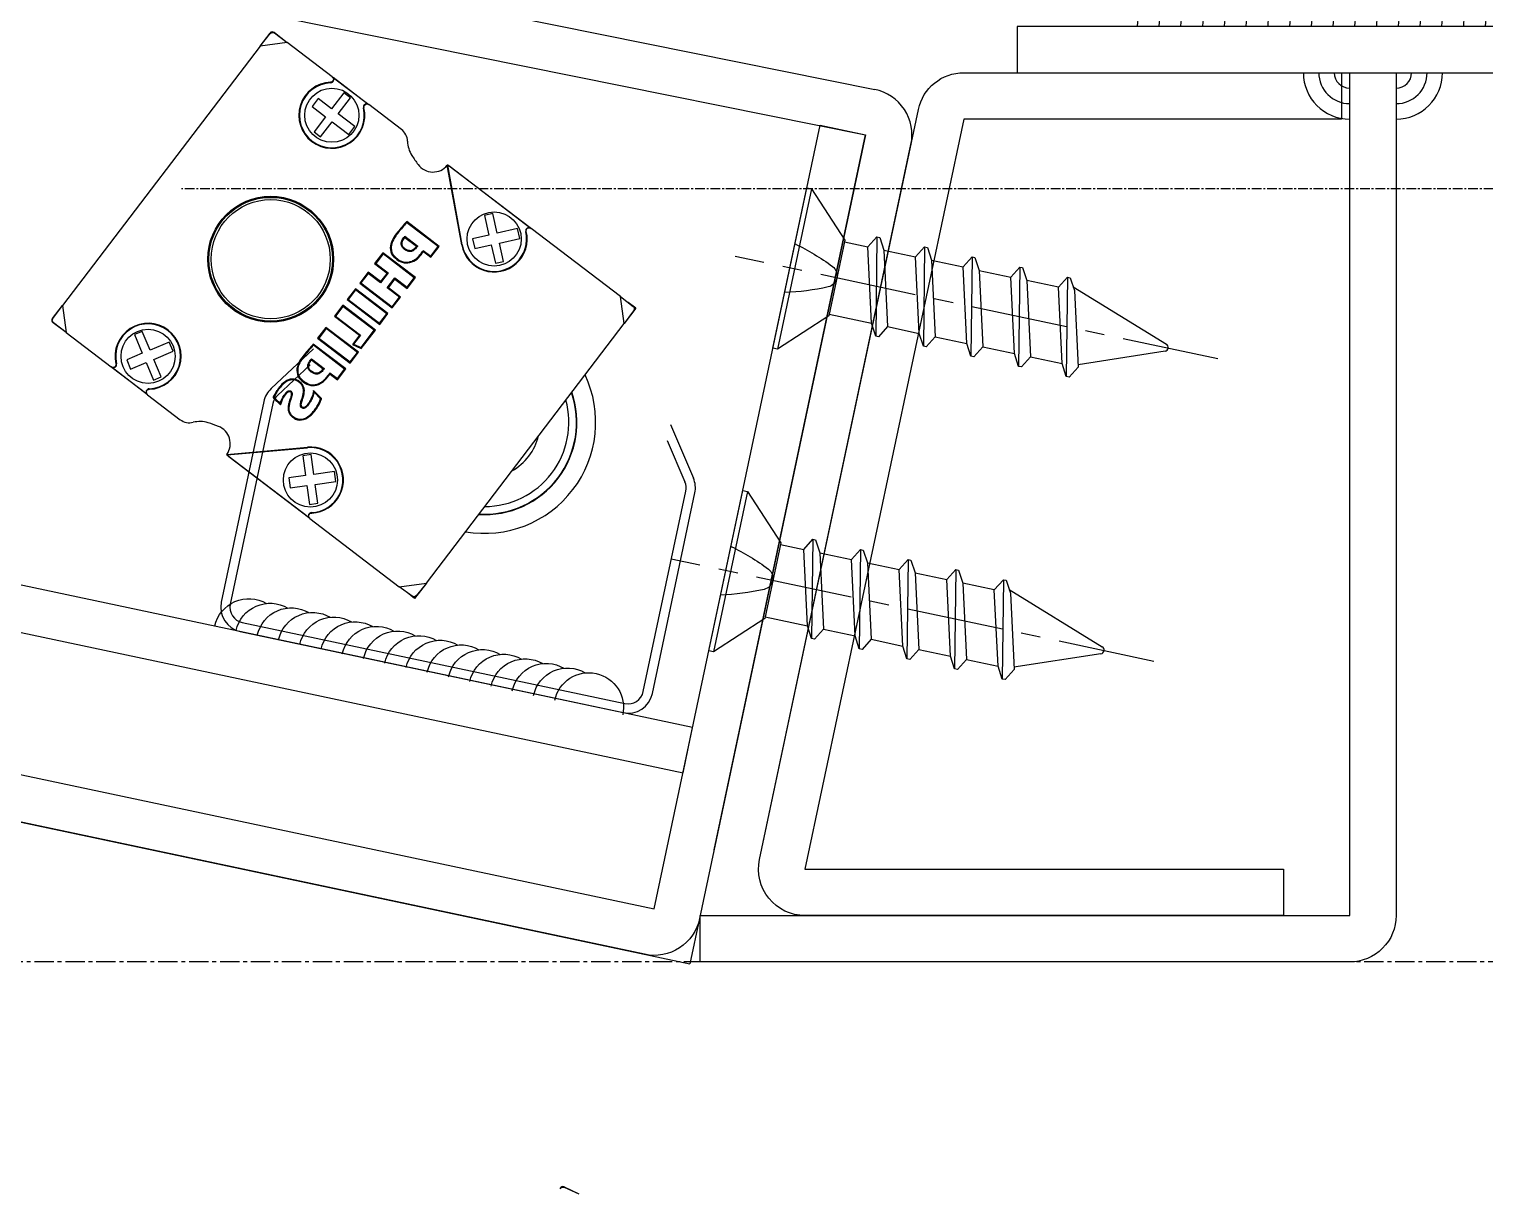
# Model space of a CAD drawing. Extents: x -3378 to 102197, y -3799 to 48702.
# Drawn here: x 85683.3 to 85777.4, y 32083.1 to 32158.4 of the extents above; entities that cross this region are included whole.
import ezdxf

# ---------------------------------------------------------------- set-up
doc = ezdxf.new("R2010")
doc.units = 0
doc.linetypes.add('CENTER', pattern=[2, 1.25, -0.25, 0.25, -0.25])
for name, color, linetype in [('24WELD', 55, 'Continuous'), ('BCM CL', 14, 'CENTER'), ('CENTER', 4, 'CENTER'), ('outline', 255, 'Continuous'), ('螺絲 固定五金 FASTENERS', 124, 'Continuous'), ('螺絲、螺栓', 4, 'Continuous'), ('視覺模型鋁擠型暫替', 4, 'Continuous'), ('金屬面材 METAL PANEL', 2, 'Continuous')]:
    doc.layers.add(name, color=color, linetype=linetype)

# ---------------------------------------------------------------- blocks, each defined once
blk = doc.blocks.new('*u927')
at = {"layer": 'CENTER', "color": 0, "ltscale": 5}
blk.add_line((28.282, 0), (-3.62, 0), dxfattribs=at)
at = {"layer": '螺絲、螺栓', "color": 0, "linetype": 'ByBlock', "ltscale": 0.2}
for p, q in [((0.3, 5.3), (0.3, -5.3)), ((5.076, 3.15), (6.336, -3.15)), ((8.226, 3.15), (9.486, -3.15)), ((11.376, 3.15), (12.636, -3.15)), ((14.526, 3.15), (15.786, -3.15)), ((17.676, 3.15), (18.936, -3.15)), ((3.1, 2.5), (3.1, -2.5)), ((3.1, 2.394), (4.64, 2.394)), ((5.702, 2.394), (7.79, 2.394)), ((8.852, 2.394), (10.94, 2.394)), ((12.002, 2.394), (14.09, 2.394)), ((17.24, 2.394), (15.152, 2.394)), ((18.174, 2.615), (24.836, 0.236)), ((24.843, -0.233), (19.524, -2.252)), ((3.1, -2.394), (5.9, -2.394)), ((6.962, -2.394), (9.05, -2.394)), ((10.112, -2.394), (12.2, -2.394)), ((13.262, -2.394), (15.35, -2.394)), ((16.412, -2.394), (18.5, -2.394))]:
    blk.add_line(p, q, dxfattribs=at)
blk.add_lwpolyline([(3.1, -2.5), (0.3, -5.3), (0, -5.3), (0, 5.3), (0.3, 5.3), (3.1, 2.5)], dxfattribs=at)
for points in [[(6.336, -3.15), (5.9, -2.394), (4.64, 2.394), (5.076, 3.15), (5.265, 3.15), (5.702, 2.394), (6.962, -2.394), (6.525, -3.15)], [(9.486, -3.15), (9.05, -2.394), (7.79, 2.394), (8.226, 3.15), (8.415, 3.15), (8.852, 2.394), (10.112, -2.394), (9.675, -3.15)], [(12.636, -3.15), (12.2, -2.394), (10.94, 2.394), (11.376, 3.15), (11.565, 3.15), (12.002, 2.394), (13.262, -2.394), (12.825, -3.15)], [(15.786, -3.15), (15.35, -2.394), (14.09, 2.394), (14.526, 3.15), (14.715, 3.15), (15.152, 2.394), (16.412, -2.394), (15.975, -3.15)], [(18.936, -3.15), (18.5, -2.394), (17.24, 2.394), (17.676, 3.15), (17.865, 3.15), (18.302, 2.394), (19.562, -2.394), (19.125, -3.15)]]:
    blk.add_lwpolyline(points, close=True, dxfattribs=at)
blk.add_lwpolyline([(0, 1.607, -0.048054), (2.667, 0.676, -0.292428), (3.1, 0, -0.292428), (2.667, -0.676, -0.048054), (0, -1.607, -0.048054)], format="xyb", dxfattribs=at)
blk.add_arc((24.748, 0), 0.252, 292.16272, 69.4623, dxfattribs=at)
blk = doc.blocks.new('*U929')
blk.add_blockref('*u927', (0, 0))
blk = doc.blocks.new('*U654')
for centre, end in [((-143.92, 4.67), 286.3529), ((-141.43, 4.59), 286.3529), ((-138.93, 4.5), 286.3529), ((-136.43, 4.42), 286.3529), ((-133.93, 4.34), 286.3529), ((-131.43, 4.26), 286.3529), ((-128.93, 4.18), 286.3529), ((-126.43, 4.1), 286.3529), ((-123.93, 4.02), 286.3529), ((-121.44, 3.94), 286.3529), ((-118.94, 3.86), 286.3529), ((-116.44, 3.78), 286.3529), ((-113.94, 3.69), 286.3529), ((-111.44, 3.61), 286.3529), ((-108.94, 3.53), 286.3529), ((-106.44, 3.45), 286.3529), ((-103.95, 3.37), 286.3529), ((-101.45, 3.29), 286.3529), ((-98.95, 3.21), 286.3529), ((-96.45, 3.13), 286.3529), ((-93.95, 3.05), 286.3529), ((-91.45, 2.96), 286.3529), ((-88.95, 2.88), 286.3529), ((-86.45, 2.8), 286.3529), ((-83.96, 2.72), 286.3529), ((-81.46, 2.64), 286.3529), ((-78.96, 2.56), 286.3529), ((-76.46, 2.48), 286.3529), ((-73.96, 2.4), 286.3529), ((-71.46, 2.32), 286.3529), ((-68.96, 2.24), 286.3529), ((-66.47, 2.15), 286.3529), ((-63.97, 2.07), 286.3529), ((-61.47, 1.99), 286.3529), ((-58.97, 1.91), 286.3529), ((-56.47, 1.83), 286.3529), ((-53.97, 1.75), 286.3529), ((-51.47, 1.67), 286.3529), ((-48.97, 1.59), 286.3529), ((-46.48, 1.51), 286.3529), ((-43.98, 1.43), 286.3529), ((-41.48, 1.34), 286.3529), ((-38.98, 1.26), 286.3529), ((-36.48, 1.18), 286.3529), ((-33.98, 1.1), 286.3529), ((-31.48, 1.02), 286.3529), ((-28.98, 0.94), 286.3529), ((-26.49, 0.86), 286.3529), ((-23.99, 0.78), 286.3529), ((-21.49, 0.7), 286.3529), ((-18.99, 0.62), 286.3529), ((-16.49, 0.53), 286.3529), ((-13.99, 0.45), 286.3529), ((-11.49, 0.37), 286.3529), ((-9, 0.29), 286.3529), ((-6.5, 0.21), 286.3529), ((-4, 0.13), 358.1431)]:
    blk.add_arc(centre, 4, 178.1431, end)
blk = doc.blocks.new('組件01')
at = {"layer": '視覺模型鋁擠型暫替', "color": 7, "linetype": 'Continuous'}
for centre, radius, start, end in [((-88.5, 0), 3, 180, 270), ((-88.5, 0), 2, 180, 270), ((-88.5, 0), 1, 180, 270), ((-85.5, 0), 1, 270, 0), ((-85.5, 0), 2, 270, 0), ((-85.5, 0), 3, 270, 0)]:
    blk.add_arc(centre, radius, start, end, dxfattribs=at)
at = {"layer": '金屬面材 METAL PANEL', "linetype": 'Continuous'}
blk.add_lwpolyline([(-3, 62.5), (-3, 3), (-110, 3), (-110, 0), (-3, 0, 0.414214), (0, 3), (0, 62.5)], format="xyb", close=True, dxfattribs=at)
blk.add_lwpolyline([(-85.5, 0), (-85.5, -54.501, -0.414214), (-88.5, -57.501), (-130.5, -57.501), (-130.5, -54.501), (-88.5, -54.501), (-88.5, 0)], format="xyb", dxfattribs=at)
at = {"layer": '24WELD', "xscale": -0.5625000000000022, "yscale": 0.5625000000000022, "zscale": 0.5625, "rotation": 178.1430628016457}
blk.add_blockref('*U654', (-18.974, 3), dxfattribs=at)
blk = doc.blocks.new('L3燈具')
at = {"color": 133, "linetype": 'Continuous'}
for p, q in [((-14.267, 36.334), (-11.579, 35.059)), ((-14.193, 36.274), (-14.17, 36.244)), ((-11.71, 35.078), (-11.672, 35.079)), ((-5.774, 32.289), (-5.776, 32.291)), ((0.218, 29.424), (0.256, 29.425)), ((-21.687, 13.734), (-24.375, 15.008)), ((-24.244, 14.99), (-24.282, 14.989)), ((-21.761, 13.794), (-21.784, 13.824)), ((-15.868, 10.995), (-15.87, 10.995)), ((-9.759, 8.08), (-15.725, 10.908)), ((-9.833, 8.14), (-9.856, 8.17))]:
    blk.add_line(p, q, dxfattribs=at)
at = {"color": 165, "linetype": 'Continuous'}
for p, q in [((-13.327, 35.474), (-13.883, 34.299)), ((-13.396, 34.068), (-12.84, 35.243)), ((-12.84, 35.243), (-13.327, 35.474)), ((-14.869, 34.766), (-15.148, 34.177)), ((-15.148, 34.177), (-14.163, 33.71)), ((-13.883, 34.299), (-14.869, 34.766)), ((-12.177, 33.49), (-13.396, 34.068)), ((-14.163, 33.71), (-14.687, 32.603)), ((-14.2, 32.373), (-13.676, 33.479)), ((-13.676, 33.479), (-12.456, 32.901)), ((-12.456, 32.901), (-12.177, 33.49)), ((-14.687, 32.603), (-14.2, 32.373)), ((-3.828, 27.429), (-5.805, 32.271)), ((-3.796, 27.442), (-5.774, 32.289)), ((-2.286, 29.825), (-2.776, 29.6)), ((-2.776, 29.6), (-2.233, 28.419)), ((-1.743, 28.644), (-2.286, 29.825)), ((-0.517, 29.208), (-1.743, 28.644)), ((-0.245, 28.616), (-0.517, 29.208)), ((-2.233, 28.419), (-3.224, 27.963)), ((-1.471, 28.052), (-0.245, 28.616)), ((-8.006, 27.356), (-8.054, 27.38)), ((-5.23, 27.032), (-7.619, 28.165)), ((-7.599, 28.096), (-7.619, 28.165)), ((-5.301, 27.007), (-7.599, 28.096)), ((-3.224, 27.963), (-2.951, 27.371)), ((-2.951, 27.371), (-1.96, 27.827)), ((-1.96, 27.827), (-1.448, 26.714)), ((-0.959, 26.939), (-1.471, 28.052)), ((-7.54, 27.208), (-7.519, 27.139)), ((-7.54, 27.208), (-6.595, 26.76)), ((-7.519, 27.139), (-6.665, 26.735)), ((-6.595, 26.76), (-6.665, 26.735)), ((-6.181, 26.564), (-6.156, 26.493)), ((-6.181, 26.564), (-5.634, 26.304)), ((-6.156, 26.493), (-5.609, 26.234)), ((-5.634, 26.304), (-5.301, 27.007)), ((-5.609, 26.234), (-5.23, 27.032)), ((-5.301, 27.007), (-5.23, 27.032)), ((-1.448, 26.714), (-0.959, 26.939)), ((-8.71, 25.877), (-9.088, 25.079)), ((-8.684, 25.807), (-9.017, 25.104)), ((-6.316, 24.743), (-8.71, 25.877)), ((-8.684, 25.807), (-8.71, 25.877)), ((-6.386, 24.717), (-8.684, 25.807)), ((-5.634, 26.304), (-5.609, 26.234)), ((-9.017, 25.104), (-9.088, 25.079)), ((-9.088, 25.079), (-8.175, 24.646)), ((-9.017, 25.104), (-8.105, 24.672)), ((-8.175, 24.646), (-8.475, 24.013)), ((-8.105, 24.672), (-8.45, 23.943)), ((-8.105, 24.672), (-8.175, 24.646)), ((-6.719, 24.015), (-6.386, 24.717)), ((-6.694, 23.944), (-6.316, 24.743)), ((-6.386, 24.717), (-6.316, 24.743)), ((-9.388, 24.446), (-9.766, 23.648)), ((-9.696, 23.673), (-9.766, 23.648)), ((-9.766, 23.648), (-7.373, 22.513)), ((-9.363, 24.375), (-9.696, 23.673)), ((-9.696, 23.673), (-7.398, 22.583)), ((-8.475, 24.013), (-9.388, 24.446)), ((-9.363, 24.375), (-9.388, 24.446)), ((-8.45, 23.943), (-9.363, 24.375)), ((-8.45, 23.943), (-8.475, 24.013)), ((-7.964, 23.712), (-7.619, 24.441)), ((-7.964, 23.712), (-7.894, 23.738)), ((-7.065, 23.286), (-7.964, 23.712)), ((-7.894, 23.738), (-7.594, 24.371)), ((-6.994, 23.311), (-7.894, 23.738)), ((-7.619, 24.441), (-7.594, 24.371)), ((-7.619, 24.441), (-6.719, 24.015)), ((-7.594, 24.371), (-6.694, 23.944)), ((-6.719, 24.015), (-6.694, 23.944)), ((-9.964, 23.231), (-10.343, 22.431)), ((-9.939, 23.16), (-10.273, 22.456)), ((-7.57, 22.096), (-9.964, 23.231)), ((-9.939, 23.16), (-9.964, 23.231)), ((-7.64, 22.071), (-9.939, 23.16)), ((-7.398, 22.583), (-7.065, 23.286)), ((-7.373, 22.513), (-6.994, 23.311)), ((-7.065, 23.286), (-6.994, 23.311)), ((-10.541, 22.014), (-10.921, 21.211)), ((-10.516, 21.943), (-10.851, 21.236)), ((-8.147, 20.879), (-10.541, 22.014)), ((-10.516, 21.943), (-10.541, 22.014)), ((-8.217, 20.854), (-10.516, 21.943)), ((-10.273, 22.456), (-10.343, 22.431)), ((-10.343, 22.431), (-7.949, 21.296)), ((-10.273, 22.456), (-7.975, 21.366)), ((-7.975, 21.366), (-7.64, 22.071)), ((-7.949, 21.296), (-7.57, 22.096)), ((-7.64, 22.071), (-7.57, 22.096)), ((-7.398, 22.583), (-7.373, 22.513)), ((-10.851, 21.236), (-10.921, 21.211)), ((-10.921, 21.211), (-9.085, 20.341)), ((-10.851, 21.236), (-9.014, 20.366)), ((-8.82, 19.582), (-8.217, 20.854)), ((-8.79, 19.522), (-8.147, 20.879)), ((-8.217, 20.854), (-8.147, 20.879)), ((-7.975, 21.366), (-7.949, 21.296)), ((-11.311, 20.39), (-11.689, 19.592)), ((-11.285, 20.319), (-11.619, 19.617)), ((-8.917, 19.255), (-11.311, 20.39)), ((-11.285, 20.319), (-11.311, 20.39)), ((-8.987, 19.23), (-11.285, 20.319)), ((-9.085, 20.341), (-9.408, 19.659)), ((-9.014, 20.366), (-9.332, 19.696)), ((-9.014, 20.366), (-9.085, 20.341)), ((-9.499, 18.027), (-11.888, 19.16)), ((-11.868, 19.091), (-11.888, 19.16)), ((-9.569, 18.002), (-11.868, 19.091)), ((-11.619, 19.617), (-11.689, 19.592)), ((-11.689, 19.592), (-9.295, 18.457)), ((-11.619, 19.617), (-9.32, 18.527)), ((-9.332, 19.696), (-9.408, 19.659)), ((-9.408, 19.659), (-8.79, 19.522)), ((-9.332, 19.696), (-8.82, 19.582)), ((-9.32, 18.527), (-8.987, 19.23)), ((-9.295, 18.457), (-8.917, 19.255)), ((-8.987, 19.23), (-8.917, 19.255)), ((-8.82, 19.582), (-8.79, 19.522)), ((-12.28, 18.341), (-12.327, 18.364)), ((-11.808, 18.205), (-11.786, 18.136)), ((-11.808, 18.205), (-10.862, 17.757)), ((-11.786, 18.136), (-10.933, 17.732)), ((-9.901, 17.302), (-9.569, 18.002)), ((-9.876, 17.231), (-9.499, 18.027)), ((-9.569, 18.002), (-9.499, 18.027)), ((-9.32, 18.527), (-9.295, 18.457)), ((-22.874, 17.67), (-23.318, 17.365)), ((-23.318, 17.365), (-22.581, 16.294)), ((-22.137, 16.599), (-22.874, 17.67)), ((-21.026, 17.365), (-22.137, 16.599)), ((-20.656, 16.828), (-21.026, 17.365)), ((-10.862, 17.757), (-10.933, 17.732)), ((-10.448, 17.561), (-10.423, 17.49)), ((-10.448, 17.561), (-9.901, 17.302)), ((-10.423, 17.49), (-9.876, 17.231)), ((-9.901, 17.302), (-9.876, 17.231)), ((-22.581, 16.294), (-23.48, 15.675)), ((-21.768, 16.062), (-20.656, 16.828)), ((-21.073, 15.054), (-21.768, 16.062)), ((-11.19, 16.127), (-11.246, 16.227)), ((-10.634, 15.825), (-11.246, 16.227)), ((-10.691, 15.799), (-11.19, 16.127)), ((-23.48, 15.675), (-23.11, 15.138)), ((-23.11, 15.138), (-22.212, 15.757)), ((-22.212, 15.757), (-21.517, 14.748)), ((-13.655, 15.264), (-13.714, 15.24)), ((-12.664, 15.885), (-12.683, 15.835)), ((-10.691, 15.799), (-10.634, 15.825)), ((-21.517, 14.748), (-21.073, 15.054)), ((-13.182, 14.967), (-13.136, 14.879)), ((-11.659, 14.961), (-11.664, 15.014)), ((-15.873, 11.03), (-10.873, 12.565)), ((-15.868, 10.995), (-10.863, 12.532)), ((-10.544, 12.146), (-11.051, 11.963)), ((-11.051, 11.963), (-10.61, 10.74)), ((-10.103, 10.922), (-10.544, 12.146)), ((-8.834, 11.379), (-10.103, 10.922)), ((-8.613, 10.766), (-8.834, 11.379)), ((-10.61, 10.74), (-11.637, 10.37)), ((-11.637, 10.37), (-11.416, 9.757)), ((-9.883, 10.309), (-8.613, 10.766)), ((-11.416, 9.757), (-10.39, 10.126)), ((-10.39, 10.126), (-9.975, 8.974)), ((-9.468, 9.157), (-9.883, 10.309)), ((-9.975, 8.974), (-9.468, 9.157))]:
    blk.add_line(p, q, dxfattribs=at)
for centre, radius in [((-13.78, 33.889), 1.75), ((-1.852, 28.236), 1.75), ((-15.718, 23.963), 4.07), ((-15.718, 23.963), 4), ((-15.718, 23.963), 3.852), ((-22.174, 16.178), 1.75), ((-10.246, 10.524), 1.75)]:
    blk.add_circle(centre, radius, dxfattribs=at)
for centre, radius, start, end in [((-13.78, 33.889), 2.135, 104.2067, 25.07249), ((-13.78, 33.889), 2.1, 103.83507, 25.44412), ((-1.852, 28.236), 2.135, 202.20575, 25.07249), ((-1.852, 28.236), 2.1, 202.20575, 25.44412), ((0.124, 23.366), 9.109, 148.21497, 153.85858), ((0.124, 23.366), 9.057, 148.51397, 153.85858), ((-4.067, 14.321), 9.196, 148.25382, 153.91996), ((-4.067, 14.321), 9.143, 148.55019, 153.91996), ((-22.174, 16.178), 2.135, 284.2067, 205.07249), ((-22.174, 16.178), 2.1, 283.83507, 205.44412), ((-7.537, 24.497), 11.129, 236.28351, 239.79491), ((-7.537, 24.497), 11.076, 236.4704, 239.36009), ((-10.246, 10.524), 2.135, 284.2067, 107.07344), ((-10.246, 10.524), 2.1, 283.83507, 107.07344)]:
    blk.add_arc(centre, radius, start, end, dxfattribs=at)
at = {"color": 133, "linetype": 'Continuous'}
for centre, radius, start, end in [((-1.043, 39.423), 10, 224.46465, 228.5497), ((-15.639, 11.088), 0.2, 220.52423, 244.63959)]:
    blk.add_arc(centre, radius, start, end, dxfattribs=at)
at = {"linetype": 'Continuous'}
blk.add_arc((-5.702, 32.053), 0.2, 64.63959, 88.75496, dxfattribs=at)
at = {"color": 133, "linetype": 'Continuous', "extrusion": (0, 0, -1)}
for centre, major_axis, start_param, end_param in [((-6.367, 33.032), (1.003, 0.409), 1.321801, 1.35384), ((-16.818, 10.984), (0.318, -1.036), -1.35384, -1.321801)]:
    blk.add_ellipse(centre, major_axis=major_axis, ratio=0.866113, start_param=start_param, end_param=end_param, dxfattribs=at)
at = {"color": 165, "linetype": 'Continuous'}
for points, knots in [([(-14.267, 36.334), (-14.23, 36.316), (-14.199, 36.287), (-14.159, 36.216), (-14.15, 36.174), (-14.157, 36.093), (-14.174, 36.053), (-14.227, 35.992), (-14.263, 35.969), (-14.303, 35.959)], [0, 0, 0, 0, 0.25, 0.25, 0.5, 0.5, 0.75, 0.75, 1, 1, 1, 1]), ([(-14.282, 35.928), (-14.242, 35.938), (-14.205, 35.96), (-14.152, 36.022), (-14.135, 36.062), (-14.127, 36.143), (-14.135, 36.185), (-14.16, 36.229), (-14.165, 36.236), (-14.17, 36.244)], [0, 0, 0, 0, 0.25, 0.25, 0.5, 0.5, 0.75, 0.75, 0.8056543, 0.8056543, 0.8056543, 0.8056543]), ([(-11.71, 35.077), (-11.719, 35.077), (-11.728, 35.076), (-11.777, 35.068), (-11.815, 35.048), (-11.873, 34.99), (-11.893, 34.952), (-11.907, 34.871), (-11.901, 34.829), (-11.883, 34.792)], [0.1948221, 0.1948221, 0.1948221, 0.1948221, 0.25, 0.25, 0.5, 0.5, 0.75, 0.75, 1, 1, 1, 1]), ([(-11.846, 34.794), (-11.863, 34.831), (-11.869, 34.873), (-11.854, 34.954), (-11.834, 34.992), (-11.777, 35.049), (-11.738, 35.069), (-11.658, 35.083), (-11.616, 35.077), (-11.579, 35.059)], [0, 0, 0, 0, 0.25, 0.25, 0.5, 0.5, 0.75, 0.75, 1, 1, 1, 1]), ([(0.218, 29.424), (0.209, 29.423), (0.2, 29.422), (0.151, 29.414), (0.113, 29.394), (0.055, 29.336), (0.035, 29.298), (0.021, 29.218), (0.027, 29.175), (0.045, 29.138)], [0.1948221, 0.1948221, 0.1948221, 0.1948221, 0.25, 0.25, 0.5, 0.5, 0.75, 0.75, 1, 1, 1, 1]), ([(0.082, 29.14), (0.065, 29.178), (0.059, 29.22), (0.074, 29.3), (0.093, 29.338), (0.151, 29.396), (0.19, 29.415), (0.27, 29.429), (0.312, 29.423), (0.349, 29.406)], [0, 0, 0, 0, 0.25, 0.25, 0.5, 0.5, 0.75, 0.75, 1, 1, 1, 1]), ([(-8.054, 27.38), (-8.203, 27.073), (-8.345, 26.747), (-8.306, 26.233), (-8.25, 26.062), (-8.038, 25.795), (-7.886, 25.703), (-7.574, 25.56), (-7.405, 25.516), (-7.064, 25.528), (-6.896, 25.587), (-6.607, 25.773), (-6.482, 25.894), (-6.296, 26.181), (-6.229, 26.339), (-6.156, 26.493)], [0, 0, 0, 0, 0.25, 0.25, 0.375, 0.375, 0.5, 0.5, 0.625, 0.625, 0.75, 0.75, 0.875, 0.875, 1, 1, 1, 1]), ([(-8.006, 27.356), (-8.024, 27.319), (-8.042, 27.281), (-8.064, 27.234), (-8.069, 27.225), (-8.077, 27.206), (-8.081, 27.198), (-8.098, 27.162), (-8.109, 27.138), (-8.161, 27.02), (-8.193, 26.929), (-8.266, 26.666), (-8.28, 26.505), (-8.251, 26.283), (-8.233, 26.213), (-8.194, 26.113), (-8.179, 26.081), (-8.152, 26.033), (-8.142, 26.015), (-8.119, 25.982), (-8.107, 25.966), (-8.044, 25.89), (-7.981, 25.836), (-7.873, 25.765), (-7.835, 25.743), (-7.755, 25.701), (-7.713, 25.681), (-7.505, 25.593), (-7.346, 25.564), (-7.04, 25.591), (-6.893, 25.646), (-6.717, 25.767), (-6.683, 25.794), (-6.631, 25.838), (-6.614, 25.854), (-6.589, 25.878), (-6.58, 25.886), (-6.563, 25.902), (-6.557, 25.909), (-6.491, 25.979), (-6.443, 26.047), (-6.359, 26.19), (-6.323, 26.264), (-6.252, 26.414), (-6.217, 26.489), (-6.181, 26.564)], [0, 0, 0, 0, 0.03125, 0.03125, 0.039062, 0.039062, 0.046875, 0.046875, 0.0625, 0.0625, 0.125, 0.125, 0.25, 0.25, 0.3125, 0.3125, 0.34375, 0.34375, 0.359375, 0.359375, 0.375, 0.375, 0.4375, 0.4375, 0.46875, 0.46875, 0.5, 0.5, 0.625, 0.625, 0.75, 0.75, 0.78125, 0.78125, 0.796875, 0.796875, 0.804688, 0.804688, 0.8125, 0.8125, 0.875, 0.875, 0.9375, 0.9375, 1, 1, 1, 1]), ([(-6.595, 26.76), (-6.599, 26.75), (-6.604, 26.741), (-6.611, 26.727), (-6.613, 26.722), (-6.616, 26.715), (-6.617, 26.713), (-6.619, 26.708), (-6.621, 26.704), (-6.636, 26.674), (-6.648, 26.65), (-6.687, 26.579), (-6.714, 26.537), (-6.796, 26.427), (-6.854, 26.376), (-6.943, 26.331), (-6.973, 26.321), (-7.012, 26.315), (-7.022, 26.314), (-7.042, 26.312), (-7.052, 26.311), (-7.081, 26.309), (-7.101, 26.309), (-7.16, 26.31), (-7.2, 26.315), (-7.262, 26.33), (-7.283, 26.336), (-7.315, 26.347), (-7.325, 26.351), (-7.347, 26.36), (-7.358, 26.366), (-7.377, 26.374), (-7.386, 26.379), (-7.405, 26.388), (-7.415, 26.393), (-7.445, 26.408), (-7.464, 26.419), (-7.517, 26.453), (-7.547, 26.478), (-7.624, 26.56), (-7.656, 26.623), (-7.683, 26.769), (-7.678, 26.851), (-7.641, 26.987), (-7.625, 27.035), (-7.598, 27.098), (-7.592, 27.11), (-7.584, 27.126), (-7.583, 27.13), (-7.581, 27.135), (-7.579, 27.137), (-7.576, 27.144), (-7.573, 27.149), (-7.561, 27.172), (-7.55, 27.19), (-7.54, 27.208)], [0, 0, 0, 0, 0.015625, 0.015625, 0.023438, 0.023438, 0.027344, 0.027344, 0.03125, 0.03125, 0.0625, 0.0625, 0.125, 0.125, 0.25, 0.25, 0.3125, 0.3125, 0.328125, 0.328125, 0.34375, 0.34375, 0.375, 0.375, 0.4375, 0.4375, 0.46875, 0.46875, 0.484375, 0.484375, 0.5, 0.5, 0.515625, 0.515625, 0.53125, 0.53125, 0.5625, 0.5625, 0.625, 0.625, 0.75, 0.75, 0.875, 0.875, 0.9375, 0.9375, 0.953125, 0.953125, 0.957031, 0.957031, 0.960938, 0.960938, 0.96875, 0.96875, 1, 1, 1, 1]), ([(-6.665, 26.735), (-6.666, 26.734), (-6.666, 26.734), (-6.667, 26.731), (-6.669, 26.727), (-6.683, 26.698), (-6.695, 26.674), (-6.733, 26.606), (-6.758, 26.566), (-6.835, 26.464), (-6.887, 26.418), (-6.962, 26.38), (-6.987, 26.372), (-7.018, 26.368), (-7.028, 26.366), (-7.047, 26.365), (-7.056, 26.364), (-7.083, 26.362), (-7.101, 26.362), (-7.156, 26.363), (-7.192, 26.367), (-7.248, 26.381), (-7.267, 26.386), (-7.296, 26.397), (-7.305, 26.4), (-7.325, 26.409), (-7.335, 26.413), (-7.354, 26.422), (-7.363, 26.427), (-7.382, 26.436), (-7.392, 26.44), (-7.42, 26.454), (-7.437, 26.464), (-7.485, 26.495), (-7.511, 26.518), (-7.579, 26.589), (-7.606, 26.643), (-7.629, 26.769), (-7.625, 26.843), (-7.591, 26.971), (-7.575, 27.016), (-7.549, 27.076), (-7.544, 27.089), (-7.537, 27.104), (-7.535, 27.108), (-7.533, 27.112), (-7.532, 27.114), (-7.529, 27.12), (-7.527, 27.124), (-7.522, 27.132), (-7.521, 27.135), (-7.519, 27.139)], [0, 0, 0, 0, 0.000985, 0.000985, 0.005102, 0.005102, 0.038036, 0.038036, 0.103905, 0.103905, 0.235642, 0.235642, 0.301511, 0.301511, 0.317978, 0.317978, 0.334445, 0.334445, 0.36738, 0.36738, 0.433248, 0.433248, 0.466183, 0.466183, 0.48265, 0.48265, 0.499117, 0.499117, 0.515584, 0.515584, 0.532051, 0.532051, 0.564986, 0.564986, 0.630855, 0.630855, 0.762592, 0.762592, 0.894329, 0.894329, 0.960198, 0.960198, 0.976665, 0.976665, 0.980782, 0.980782, 0.984899, 0.984899, 0.993133, 0.993133, 1, 1, 1, 1]), ([(-12.327, 18.364), (-12.476, 18.058), (-12.617, 17.733), (-12.576, 17.22), (-12.513, 17.053), (-12.299, 16.789), (-12.15, 16.695), (-11.838, 16.553), (-11.67, 16.51), (-11.328, 16.523), (-11.162, 16.583), (-10.731, 16.865), (-10.569, 17.183), (-10.423, 17.49)], [0, 0, 0, 0, 0.25, 0.25, 0.375, 0.375, 0.5, 0.5, 0.625, 0.625, 0.75, 0.75, 1, 1, 1, 1]), ([(-12.28, 18.341), (-12.298, 18.303), (-12.315, 18.266), (-12.337, 18.219), (-12.342, 18.209), (-12.347, 18.198), (-12.349, 18.195), (-12.351, 18.191), (-12.352, 18.187), (-12.357, 18.178), (-12.36, 18.171), (-12.374, 18.14), (-12.385, 18.115), (-12.438, 17.991), (-12.47, 17.897), (-12.541, 17.626), (-12.552, 17.463), (-12.503, 17.173), (-12.443, 17.045), (-12.344, 16.93), (-12.338, 16.923), (-12.325, 16.909), (-12.318, 16.901), (-12.297, 16.88), (-12.282, 16.866), (-12.235, 16.826), (-12.201, 16.801), (-12.13, 16.754), (-12.092, 16.732), (-12.011, 16.69), (-11.969, 16.67), (-11.761, 16.584), (-11.602, 16.557), (-11.295, 16.589), (-11.148, 16.648), (-10.99, 16.761), (-10.972, 16.774), (-10.938, 16.802), (-10.924, 16.814), (-10.88, 16.853), (-10.852, 16.88), (-10.772, 16.968), (-10.723, 17.034), (-10.655, 17.142), (-10.633, 17.179), (-10.602, 17.238), (-10.592, 17.258), (-10.577, 17.289), (-10.573, 17.299), (-10.564, 17.318), (-10.559, 17.327), (-10.519, 17.411), (-10.484, 17.486), (-10.448, 17.561)], [0, 0, 0, 0, 0.03125, 0.03125, 0.039062, 0.039062, 0.041016, 0.041016, 0.042969, 0.042969, 0.046875, 0.046875, 0.0625, 0.0625, 0.125, 0.125, 0.25, 0.25, 0.375, 0.375, 0.382812, 0.382812, 0.390625, 0.390625, 0.40625, 0.40625, 0.4375, 0.4375, 0.46875, 0.46875, 0.5, 0.5, 0.625, 0.625, 0.75, 0.75, 0.765625, 0.765625, 0.78125, 0.78125, 0.8125, 0.8125, 0.875, 0.875, 0.90625, 0.90625, 0.921875, 0.921875, 0.929688, 0.929688, 0.9375, 0.9375, 1, 1, 1, 1]), ([(-10.862, 17.757), (-10.867, 17.748), (-10.871, 17.738), (-10.878, 17.724), (-10.88, 17.719), (-10.885, 17.71), (-10.886, 17.706), (-10.902, 17.673), (-10.915, 17.648), (-10.954, 17.576), (-10.981, 17.534), (-11.063, 17.423), (-11.121, 17.37), (-11.211, 17.323), (-11.242, 17.313), (-11.278, 17.307), (-11.282, 17.307), (-11.29, 17.306), (-11.295, 17.306), (-11.31, 17.304), (-11.32, 17.304), (-11.35, 17.302), (-11.37, 17.302), (-11.472, 17.307), (-11.556, 17.326), (-11.688, 17.387), (-11.729, 17.41), (-11.8, 17.46), (-11.83, 17.488), (-11.905, 17.578), (-11.934, 17.647), (-11.948, 17.765), (-11.947, 17.807), (-11.939, 17.862), (-11.938, 17.873), (-11.935, 17.888), (-11.934, 17.89), (-11.933, 17.896), (-11.933, 17.898), (-11.932, 17.903), (-11.931, 17.907), (-11.926, 17.927), (-11.921, 17.944), (-11.905, 17.998), (-11.889, 18.039), (-11.865, 18.096), (-11.859, 18.107), (-11.851, 18.125), (-11.848, 18.132), (-11.843, 18.141), (-11.841, 18.146), (-11.829, 18.169), (-11.818, 18.187), (-11.808, 18.205)], [0, 0, 0, 0, 0.015625, 0.015625, 0.023437, 0.023437, 0.03125, 0.03125, 0.0625, 0.0625, 0.125, 0.125, 0.25, 0.25, 0.3125, 0.3125, 0.320312, 0.320312, 0.328125, 0.328125, 0.34375, 0.34375, 0.375, 0.375, 0.5, 0.5, 0.5625, 0.5625, 0.625, 0.625, 0.75, 0.75, 0.8125, 0.8125, 0.828125, 0.828125, 0.832031, 0.832031, 0.835938, 0.835938, 0.84375, 0.84375, 0.875, 0.875, 0.9375, 0.9375, 0.953125, 0.953125, 0.960938, 0.960938, 0.96875, 0.96875, 1, 1, 1, 1]), ([(-10.933, 17.732), (-10.934, 17.729), (-10.935, 17.726), (-10.949, 17.697), (-10.962, 17.672), (-10.999, 17.603), (-11.025, 17.563), (-11.102, 17.459), (-11.154, 17.413), (-11.231, 17.373), (-11.257, 17.364), (-11.286, 17.36), (-11.289, 17.359), (-11.295, 17.359), (-11.3, 17.358), (-11.313, 17.357), (-11.323, 17.356), (-11.351, 17.355), (-11.369, 17.355), (-11.463, 17.36), (-11.54, 17.377), (-11.664, 17.433), (-11.702, 17.455), (-11.766, 17.501), (-11.792, 17.526), (-11.858, 17.604), (-11.883, 17.663), (-11.894, 17.766), (-11.894, 17.804), (-11.887, 17.854), (-11.885, 17.864), (-11.883, 17.877), (-11.882, 17.88), (-11.881, 17.885), (-11.881, 17.887), (-11.88, 17.892), (-11.879, 17.895), (-11.875, 17.914), (-11.871, 17.929), (-11.855, 17.98), (-11.84, 18.019), (-11.816, 18.074), (-11.811, 18.085), (-11.803, 18.103), (-11.8, 18.109), (-11.796, 18.117), (-11.794, 18.121), (-11.79, 18.129), (-11.788, 18.133), (-11.786, 18.136)], [0, 0, 0, 0, 0.005073, 0.005073, 0.038004, 0.038004, 0.103868, 0.103868, 0.235595, 0.235595, 0.301459, 0.301459, 0.309692, 0.309692, 0.317925, 0.317925, 0.334391, 0.334391, 0.367323, 0.367323, 0.49905, 0.49905, 0.564914, 0.564914, 0.630777, 0.630777, 0.762504, 0.762504, 0.828368, 0.828368, 0.844834, 0.844834, 0.84895, 0.84895, 0.853067, 0.853067, 0.8613, 0.8613, 0.894232, 0.894232, 0.960095, 0.960095, 0.976561, 0.976561, 0.984794, 0.984794, 0.993027, 0.993027, 1, 1, 1, 1]), ([(-13.439, 16.017), (-13.469, 15.958), (-13.496, 15.9), (-13.549, 15.782), (-13.574, 15.721), (-13.641, 15.537), (-13.677, 15.408), (-13.707, 15.275), (-13.709, 15.263), (-13.712, 15.251), (-13.714, 15.24)], [0, 0, 0, 0, 0.239415, 0.239415, 0.47883, 0.47883, 0.957661, 0.957661, 0.957661, 1, 1, 1, 1]), ([(-11.664, 15.014), (-11.68, 15.014), (-11.694, 15.015), (-11.712, 15.017), (-11.717, 15.019), (-11.724, 15.021), (-11.726, 15.022), (-11.729, 15.023), (-11.73, 15.024), (-11.734, 15.025), (-11.736, 15.026), (-11.746, 15.031), (-11.753, 15.035), (-11.765, 15.04), (-11.769, 15.042), (-11.777, 15.046), (-11.777, 15.046), (-11.782, 15.048), (-11.786, 15.051), (-11.805, 15.069), (-11.822, 15.099), (-11.843, 15.2), (-11.846, 15.269), (-11.84, 15.399), (-11.835, 15.446), (-11.826, 15.523), (-11.822, 15.55), (-11.817, 15.585), (-11.816, 15.592), (-11.815, 15.603), (-11.814, 15.607), (-11.813, 15.612), (-11.813, 15.615), (-11.811, 15.629), (-11.809, 15.64), (-11.785, 15.825), (-11.8, 15.972), (-11.827, 16.093), (-11.829, 16.1), (-11.831, 16.11), (-11.832, 16.113), (-11.834, 16.12), (-11.834, 16.122), (-11.841, 16.146), (-11.846, 16.164), (-11.865, 16.218), (-11.88, 16.253), (-11.932, 16.351), (-11.976, 16.409), (-12.081, 16.51), (-12.142, 16.553), (-12.22, 16.593), (-12.229, 16.598), (-12.246, 16.606), (-12.253, 16.609), (-12.277, 16.62), (-12.295, 16.629), (-12.347, 16.65), (-12.381, 16.662), (-12.556, 16.707), (-12.695, 16.698), (-12.897, 16.62), (-12.963, 16.584), (-13.06, 16.514), (-13.092, 16.488), (-13.131, 16.452), (-13.139, 16.445), (-13.151, 16.434), (-13.155, 16.43), (-13.162, 16.423), (-13.166, 16.42), (-13.182, 16.403), (-13.195, 16.39), (-13.308, 16.265), (-13.379, 16.139), (-13.439, 16.017)], [0, 0, 0, 0, 0.014689, 0.014689, 0.022509, 0.022509, 0.026419, 0.026419, 0.028374, 0.028374, 0.030329, 0.030329, 0.038149, 0.038149, 0.042058, 0.042058, 0.045968, 0.045968, 0.061608, 0.061608, 0.124168, 0.124168, 0.186727, 0.186727, 0.218007, 0.218007, 0.233647, 0.233647, 0.237557, 0.237557, 0.239512, 0.239512, 0.241467, 0.241467, 0.249287, 0.249287, 0.374406, 0.374406, 0.382225, 0.382225, 0.386135, 0.386135, 0.390045, 0.390045, 0.405685, 0.405685, 0.436965, 0.436965, 0.499524, 0.499524, 0.562084, 0.562084, 0.569904, 0.569904, 0.577724, 0.577724, 0.593364, 0.593364, 0.624643, 0.624643, 0.749762, 0.749762, 0.812322, 0.812322, 0.843601, 0.843601, 0.851421, 0.851421, 0.855331, 0.855331, 0.859241, 0.859241, 0.874881, 0.874881, 1, 1, 1, 1]), ([(-11.659, 14.961), (-11.68, 14.961), (-11.698, 14.961), (-11.723, 14.966), (-11.731, 14.968), (-11.742, 14.971), (-11.746, 14.973), (-11.751, 14.975), (-11.753, 14.976), (-11.756, 14.978), (-11.758, 14.979), (-11.768, 14.983), (-11.776, 14.987), (-11.788, 14.992), (-11.792, 14.994), (-11.799, 14.998), (-11.801, 14.999), (-11.811, 15.004), (-11.818, 15.009), (-11.853, 15.041), (-11.873, 15.082), (-11.896, 15.196), (-11.899, 15.269), (-11.892, 15.403), (-11.888, 15.451), (-11.879, 15.53), (-11.875, 15.558), (-11.87, 15.593), (-11.869, 15.6), (-11.867, 15.611), (-11.866, 15.615), (-11.865, 15.62), (-11.865, 15.623), (-11.863, 15.636), (-11.861, 15.647), (-11.839, 15.826), (-11.853, 15.966), (-11.878, 16.081), (-11.88, 16.087), (-11.882, 16.097), (-11.883, 16.1), (-11.885, 16.107), (-11.885, 16.109), (-11.891, 16.131), (-11.897, 16.148), (-11.914, 16.199), (-11.928, 16.23), (-11.976, 16.321), (-12.016, 16.375), (-12.114, 16.468), (-12.171, 16.508), (-12.244, 16.546), (-12.252, 16.55), (-12.268, 16.558), (-12.276, 16.561), (-12.299, 16.572), (-12.316, 16.58), (-12.365, 16.6), (-12.397, 16.611), (-12.559, 16.653), (-12.686, 16.645), (-12.873, 16.573), (-12.935, 16.538), (-13.027, 16.472), (-13.058, 16.447), (-13.096, 16.413), (-13.103, 16.406), (-13.115, 16.396), (-13.119, 16.392), (-13.125, 16.385), (-13.129, 16.382), (-13.144, 16.366), (-13.157, 16.353), (-13.264, 16.235), (-13.333, 16.114), (-13.392, 15.994)], [0, 0, 0, 0, 0.015625, 0.015625, 0.023437, 0.023437, 0.027344, 0.027344, 0.029297, 0.029297, 0.03125, 0.03125, 0.039063, 0.039063, 0.042969, 0.042969, 0.046875, 0.046875, 0.0625, 0.0625, 0.125, 0.125, 0.1875, 0.1875, 0.21875, 0.21875, 0.234375, 0.234375, 0.238281, 0.238281, 0.240234, 0.240234, 0.242188, 0.242188, 0.25, 0.25, 0.375, 0.375, 0.382813, 0.382813, 0.386719, 0.386719, 0.390625, 0.390625, 0.40625, 0.40625, 0.4375, 0.4375, 0.5, 0.5, 0.5625, 0.5625, 0.570312, 0.570312, 0.578125, 0.578125, 0.59375, 0.59375, 0.625, 0.625, 0.75, 0.75, 0.8125, 0.8125, 0.84375, 0.84375, 0.851562, 0.851562, 0.855469, 0.855469, 0.859375, 0.859375, 0.875, 0.875, 1, 1, 1, 1]), ([(-11.246, 16.227), (-11.245, 16.193), (-11.244, 16.159), (-11.243, 16.125), (-11.24, 16.041), (-11.249, 15.937), (-11.272, 15.802), (-11.275, 15.787), (-11.279, 15.764), (-11.28, 15.756), (-11.283, 15.744), (-11.284, 15.737), (-11.286, 15.725), (-11.288, 15.719), (-11.299, 15.665), (-11.309, 15.621), (-11.342, 15.496), (-11.366, 15.424), (-11.414, 15.301), (-11.437, 15.252), (-11.484, 15.166), (-11.508, 15.13), (-11.578, 15.047), (-11.623, 15.02), (-11.664, 15.014)], [0, 0, 0, 0, 0.092296, 0.092296, 0.092296, 0.320564, 0.320564, 0.349097, 0.349097, 0.363364, 0.363364, 0.370497, 0.370497, 0.377631, 0.377631, 0.434698, 0.434698, 0.548831, 0.548831, 0.662965, 0.662965, 0.777099, 0.777099, 1, 1, 1, 1]), ([(-11.19, 16.127), (-11.187, 16.038), (-11.197, 15.93), (-11.22, 15.793), (-11.223, 15.777), (-11.227, 15.754), (-11.228, 15.746), (-11.231, 15.734), (-11.232, 15.727), (-11.235, 15.714), (-11.236, 15.708), (-11.247, 15.654), (-11.258, 15.608), (-11.291, 15.481), (-11.316, 15.406), (-11.365, 15.28), (-11.389, 15.229), (-11.439, 15.138), (-11.465, 15.1), (-11.545, 15.005), (-11.601, 14.969), (-11.659, 14.961)], [0, 0, 0, 0, 0.25, 0.25, 0.28125, 0.28125, 0.296875, 0.296875, 0.304688, 0.304688, 0.3125, 0.3125, 0.375, 0.375, 0.5, 0.5, 0.625, 0.625, 0.75, 0.75, 1, 1, 1, 1]), ([(-24.108, 15.273), (-24.091, 15.236), (-24.085, 15.194), (-24.1, 15.114), (-24.119, 15.076), (-24.177, 15.018), (-24.216, 14.999), (-24.296, 14.985), (-24.338, 14.99), (-24.375, 15.008)], [0, 0, 0, 0, 0.25, 0.25, 0.5, 0.5, 0.75, 0.75, 1, 1, 1, 1]), ([(-24.244, 14.99), (-24.235, 14.99), (-24.226, 14.991), (-24.177, 15), (-24.139, 15.02), (-24.081, 15.077), (-24.061, 15.116), (-24.047, 15.196), (-24.053, 15.239), (-24.071, 15.276)], [0.1948221, 0.1948221, 0.1948221, 0.1948221, 0.25, 0.25, 0.5, 0.5, 0.75, 0.75, 1, 1, 1, 1]), ([(-13.392, 15.994), (-13.421, 15.936), (-13.448, 15.877), (-13.501, 15.761), (-13.525, 15.702), (-13.59, 15.521), (-13.626, 15.395), (-13.655, 15.264)], [0, 0, 0, 0, 0.25, 0.25, 0.5, 0.5, 1, 1, 1, 1]), ([(-13.182, 14.967), (-13.165, 15.167), (-13.122, 15.357), (-13.04, 15.557), (-13.031, 15.579), (-13.011, 15.622), (-13, 15.644), (-12.988, 15.669), (-12.987, 15.672), (-12.984, 15.677), (-12.982, 15.682), (-12.977, 15.693), (-12.973, 15.7), (-12.962, 15.721), (-12.955, 15.735), (-12.932, 15.772), (-12.916, 15.794), (-12.866, 15.851), (-12.831, 15.876), (-12.785, 15.893), (-12.775, 15.896), (-12.761, 15.898), (-12.756, 15.899), (-12.748, 15.9), (-12.746, 15.9), (-12.741, 15.901), (-12.739, 15.901), (-12.718, 15.9), (-12.693, 15.894), (-12.664, 15.885)], [0, 0, 0, 0, 0.5, 0.5, 0.5625, 0.5625, 0.625, 0.625, 0.632812, 0.632812, 0.640625, 0.640625, 0.65625, 0.65625, 0.6875, 0.6875, 0.75, 0.75, 0.875, 0.875, 0.90625, 0.90625, 0.921875, 0.921875, 0.929688, 0.929688, 0.9375, 0.9375, 1, 1, 1, 1]), ([(-13.136, 14.879), (-13.134, 14.907), (-13.131, 14.935), (-13.129, 14.963), (-13.113, 15.158), (-13.071, 15.342), (-12.992, 15.536), (-12.982, 15.557), (-12.963, 15.6), (-12.952, 15.622), (-12.941, 15.646), (-12.939, 15.649), (-12.937, 15.655), (-12.935, 15.659), (-12.93, 15.669), (-12.926, 15.676), (-12.916, 15.696), (-12.909, 15.708), (-12.888, 15.742), (-12.874, 15.762), (-12.831, 15.811), (-12.803, 15.83), (-12.769, 15.842), (-12.762, 15.844), (-12.752, 15.846), (-12.748, 15.847), (-12.743, 15.847), (-12.741, 15.847), (-12.738, 15.848), (-12.738, 15.848), (-12.73, 15.848), (-12.71, 15.843), (-12.683, 15.835)], [0, 0, 0, 0, 0.066966, 0.066966, 0.066966, 0.534822, 0.534822, 0.593305, 0.593305, 0.651787, 0.651787, 0.659097, 0.659097, 0.666407, 0.666407, 0.681028, 0.681028, 0.710269, 0.710269, 0.768751, 0.768751, 0.885715, 0.885715, 0.914956, 0.914956, 0.929576, 0.929576, 0.936887, 0.936887, 0.944197, 0.944197, 1, 1, 1, 1]), ([(-12.683, 15.835), (-12.667, 15.827), (-12.654, 15.816), (-12.63, 15.779), (-12.619, 15.753), (-12.596, 15.652), (-12.595, 15.553), (-12.614, 15.41), (-12.616, 15.394), (-12.62, 15.369), (-12.622, 15.36), (-12.624, 15.346), (-12.625, 15.339), (-12.63, 15.306), (-12.633, 15.28), (-12.642, 15.202), (-12.645, 15.153), (-12.65, 15.01), (-12.645, 14.924), (-12.634, 14.826), (-12.631, 14.807), (-12.628, 14.787), (-12.628, 14.784), (-12.627, 14.78), (-12.627, 14.778), (-12.626, 14.769), (-12.625, 14.762), (-12.621, 14.743), (-12.618, 14.73), (-12.603, 14.668), (-12.586, 14.621), (-12.521, 14.492), (-12.459, 14.42), (-12.348, 14.334), (-12.307, 14.308), (-12.254, 14.281), (-12.243, 14.276), (-12.223, 14.266), (-12.213, 14.262), (-12.193, 14.252), (-12.181, 14.247), (-12.159, 14.237), (-12.148, 14.232), (-12.047, 14.192), (-11.958, 14.172), (-11.693, 14.161), (-11.522, 14.219), (-11.325, 14.37), (-11.286, 14.404), (-11.238, 14.451), (-11.228, 14.46), (-11.214, 14.475), (-11.209, 14.48), (-11.202, 14.488), (-11.2, 14.491), (-11.196, 14.494), (-11.195, 14.496), (-11.18, 14.513), (-11.167, 14.527), (-11.103, 14.604), (-11.054, 14.672), (-10.962, 14.82), (-10.919, 14.901), (-10.837, 15.073), (-10.801, 15.161), (-10.706, 15.426), (-10.663, 15.607), (-10.638, 15.793), (-10.637, 15.804), (-10.636, 15.815), (-10.634, 15.825)], [0, 0, 0, 0, 0.029187, 0.029187, 0.060268, 0.060268, 0.122429, 0.122429, 0.130199, 0.130199, 0.134084, 0.134084, 0.137969, 0.137969, 0.15351, 0.15351, 0.18459, 0.18459, 0.246752, 0.246752, 0.262292, 0.262292, 0.264234, 0.264234, 0.266177, 0.266177, 0.270062, 0.270062, 0.277832, 0.277832, 0.308913, 0.308913, 0.371074, 0.371074, 0.402154, 0.402154, 0.409925, 0.409925, 0.417695, 0.417695, 0.425465, 0.425465, 0.433235, 0.433235, 0.495396, 0.495396, 0.619718, 0.619718, 0.650799, 0.650799, 0.658569, 0.658569, 0.662454, 0.662454, 0.664397, 0.664397, 0.666339, 0.666339, 0.68188, 0.68188, 0.744041, 0.744041, 0.806202, 0.806202, 0.868363, 0.868363, 0.992685, 0.992685, 0.992685, 1, 1, 1, 1]), ([(-12.664, 15.885), (-12.638, 15.872), (-12.616, 15.853), (-12.581, 15.802), (-12.568, 15.77), (-12.542, 15.653), (-12.542, 15.549), (-12.561, 15.403), (-12.564, 15.386), (-12.568, 15.361), (-12.569, 15.351), (-12.572, 15.338), (-12.573, 15.331), (-12.578, 15.299), (-12.581, 15.273), (-12.589, 15.198), (-12.592, 15.15), (-12.597, 15.012), (-12.592, 14.927), (-12.581, 14.833), (-12.579, 14.814), (-12.576, 14.794), (-12.576, 14.792), (-12.575, 14.787), (-12.575, 14.786), (-12.573, 14.777), (-12.572, 14.771), (-12.569, 14.753), (-12.567, 14.741), (-12.553, 14.684), (-12.537, 14.641), (-12.478, 14.523), (-12.421, 14.457), (-12.318, 14.377), (-12.281, 14.354), (-12.231, 14.328), (-12.22, 14.324), (-12.2, 14.314), (-12.19, 14.309), (-12.171, 14.3), (-12.16, 14.295), (-12.138, 14.285), (-12.128, 14.281), (-12.032, 14.243), (-11.949, 14.225), (-11.704, 14.214), (-11.547, 14.267), (-11.359, 14.41), (-11.321, 14.443), (-11.275, 14.488), (-11.266, 14.497), (-11.253, 14.512), (-11.248, 14.516), (-11.241, 14.524), (-11.238, 14.527), (-11.235, 14.53), (-11.234, 14.532), (-11.219, 14.548), (-11.207, 14.562), (-11.145, 14.636), (-11.098, 14.702), (-11.009, 14.846), (-10.966, 14.925), (-10.886, 15.095), (-10.85, 15.18), (-10.757, 15.44), (-10.715, 15.617), (-10.691, 15.799)], [0, 0, 0, 0, 0.03125, 0.03125, 0.0625, 0.0625, 0.125, 0.125, 0.132812, 0.132812, 0.136719, 0.136719, 0.140625, 0.140625, 0.15625, 0.15625, 0.1875, 0.1875, 0.25, 0.25, 0.265625, 0.265625, 0.267578, 0.267578, 0.269531, 0.269531, 0.273437, 0.273437, 0.28125, 0.28125, 0.3125, 0.3125, 0.375, 0.375, 0.40625, 0.40625, 0.414062, 0.414062, 0.421875, 0.421875, 0.429688, 0.429688, 0.4375, 0.4375, 0.5, 0.5, 0.625, 0.625, 0.65625, 0.65625, 0.664063, 0.664063, 0.667969, 0.667969, 0.669922, 0.669922, 0.671875, 0.671875, 0.6875, 0.6875, 0.75, 0.75, 0.8125, 0.8125, 0.875, 0.875, 1, 1, 1, 1]), ([(-21.672, 14.139), (-21.712, 14.129), (-21.749, 14.107), (-21.802, 14.045), (-21.819, 14.006), (-21.827, 13.924), (-21.819, 13.882), (-21.794, 13.839), (-21.789, 13.831), (-21.783, 13.824)], [0, 0, 0, 0, 0.25, 0.25, 0.5, 0.5, 0.75, 0.75, 0.8056543, 0.8056543, 0.8056543, 0.8056543]), ([(-21.687, 13.734), (-21.724, 13.751), (-21.755, 13.78), (-21.795, 13.851), (-21.804, 13.893), (-21.796, 13.974), (-21.78, 14.014), (-21.727, 14.076), (-21.69, 14.098), (-21.65, 14.109)], [0, 0, 0, 0, 0.25, 0.25, 0.5, 0.5, 0.75, 0.75, 1, 1, 1, 1]), ([(-9.744, 8.485), (-9.784, 8.475), (-9.821, 8.453), (-9.874, 8.391), (-9.891, 8.352), (-9.899, 8.271), (-9.891, 8.228), (-9.866, 8.185), (-9.861, 8.177), (-9.856, 8.17)], [0, 0, 0, 0, 0.25, 0.25, 0.5, 0.5, 0.75, 0.75, 0.8056552, 0.8056552, 0.8056552, 0.8056552]), ([(-9.759, 8.08), (-9.796, 8.098), (-9.827, 8.127), (-9.867, 8.198), (-9.876, 8.24), (-9.869, 8.321), (-9.852, 8.36), (-9.799, 8.422), (-9.763, 8.445), (-9.723, 8.455)], [0, 0, 0, 0, 0.25, 0.25, 0.5, 0.5, 0.75, 0.75, 1, 1, 1, 1])]:
    blk.add_open_spline(points, degree=3, knots=knots, dxfattribs=at)
at = {"layer": 'outline', "color": 133, "linetype": 'Continuous'}
for p, q in [((-19.242, 37.308), (-18.792, 38.257)), ((-19.242, 37.308), (-18.783, 38.233)), ((-18.525, 38.352), (-17.577, 37.902)), ((-18.517, 38.329), (-17.577, 37.902)), ((-14.267, 36.334), (-17.577, 37.902)), ((-19.242, 37.308), (-28.279, 18.242)), ((-11.659, 35.078), (-14.205, 36.285)), ((-9.182, 33.923), (-11.579, 35.059)), ((0.269, 29.425), (-5.774, 32.289)), ((-5.616, 32.233), (0.349, 29.406)), ((6.912, 26.295), (0.349, 29.406)), ((6.912, 26.295), (7.837, 25.837)), ((8.041, 25.76), (7.477, 26.015)), ((8.041, 25.76), (7.506, 24.63)), ((7.932, 25.571), (7.506, 24.63)), ((-1.531, 5.564), (7.506, 24.63)), ((-13.961, 15.778), (-11.8, 18.863)), ((11.8, 18.863), (13.961, 15.778)), ((-28.729, 17.293), (-28.279, 18.242)), ((-28.705, 17.301), (-28.279, 18.242)), ((-27.685, 16.577), (-28.634, 17.026)), ((-27.685, 16.577), (-28.61, 17.035)), ((-13.469, 15.433), (-11.8, 17.817)), ((11.8, 17.817), (13.469, 15.433)), ((-27.685, 16.577), (-24.375, 15.008)), ((-24.295, 14.989), (-21.749, 13.783)), ((-14.25, 14.86), (-14.25, 1.6)), ((-13.65, 14.86), (-13.65, 1.6)), ((13.65, 1.6), (13.65, 14.86)), ((14.25, 1.6), (14.25, 14.86)), ((-21.687, 13.734), (-19.29, 12.598)), ((-15.868, 10.995), (-9.821, 8.129)), ((-9.759, 8.08), (-3.196, 4.969)), ((-2.256, 4.543), (-3.196, 4.969)), ((-2.067, 4.434), (-2.622, 4.709)), ((-1.531, 5.564), (-2.067, 4.434)), ((-1.531, 5.564), (-1.99, 4.638)), ((-12.65, 0.6), (12.65, 0.6)), ((-12.65, 0), (12.65, 0))]:
    blk.add_line(p, q, dxfattribs=at)
at = {"layer": 'outline', "color": 165, "linetype": 'Continuous'}
for p, q in [((-17.577, 37.902), (-19.242, 37.308)), ((7.506, 24.63), (6.912, 26.295)), ((-28.279, 18.242), (-27.685, 16.577)), ((-3.196, 4.969), (-1.531, 5.564))]:
    blk.add_line(p, q, dxfattribs=at)
at = {"layer": 'outline', "color": 133, "linetype": 'Continuous'}
for centre, radius, start, end in [((-18.611, 38.171), 0.2, 64.63959, 154.63959), ((-9.618, 33.023), 1, 13.5416, 64.16855), ((-6.895, 33.679), 1.8, 193.5416, 224.46465), ((-6.869, 32.827), 1.2, 228.5497, 332.41927), ((-28.548, 17.207), 0.2, 154.63959, 244.63959), ((-12.65, 14.86), 1.6, 145, 180), ((-12.65, 14.86), 1, 145, 180), ((12.65, 14.86), 1, 0, 35), ((12.65, 14.86), 1.6, 0, 35), ((-18.869, 13.505), 1, 245.11064, 295.73759), ((-17.653, 10.983), 1.8, 84.81454, 115.73759), ((-18.394, 2.816), 10, 80.72949, 84.81454), ((-16.977, 11.501), 1.2, 336.85992, 80.72949), ((-12.65, 1.6), 1.6, 180, 270), ((-12.65, 1.6), 1, 180, 270), ((12.65, 1.6), 1.6, 270, 0), ((12.65, 1.6), 1, 270, 0)]:
    blk.add_arc(centre, radius, start, end, dxfattribs=at)
at = {"layer": 'outline', "linetype": 'Continuous'}
for radius, start, end in [(7.182, 272.01991, 37.20585), (3.6, 311.29122, 357.93455)]:
    blk.add_arc((0, 16.513), radius, start, end, dxfattribs=at)
at = {"layer": 'outline', "color": 165, "linetype": 'Continuous'}
for radius, start, end in [(5.973, 278.21896, 31.00681), (5.944, 278.40673, 30.81903), (5.448, 281.96924, 27.25652)]:
    blk.add_arc((0, 16.513), radius, start, end, dxfattribs=at)
at = {"layer": 'outline', "color": 133, "linetype": 'Continuous', "extrusion": (0, 0, -1)}
for centre, major_axis in [((-18.604, 38.152), (-0.188, -0.067)), ((7.756, 25.658), (-0.067, 0.188)), ((-28.529, 17.214), (0.067, -0.188)), ((-2.169, 4.72), (0.188, 0.067))]:
    blk.add_ellipse(centre, major_axis=major_axis, ratio=0.966562, start_param=0.78555, end_param=2.356042, dxfattribs=at)
blk = doc.blocks.new('*U571')
for centre, end in [((-8.95, -0.98), 294.4496), ((-6.46, -0.71), 294.4496), ((-3.98, -0.43), 6.2397), ((-26.34, -2.88), 294.4496), ((-23.86, -2.61), 294.4496), ((-21.37, -2.34), 294.4496), ((-18.89, -2.07), 294.4496), ((-16.4, -1.79), 294.4496), ((-13.92, -1.52), 294.4496), ((-11.43, -1.25), 294.4496), ((-41.25, -4.51), 294.4496), ((-38.77, -4.24), 294.4496), ((-36.28, -3.97), 294.4496), ((-33.8, -3.7), 294.4496), ((-31.31, -3.42), 294.4496), ((-28.83, -3.15), 294.4496), ((-43.74, -4.78), 294.4496)]:
    blk.add_arc(centre, 4, 186.2397, end)

msp = doc.modelspace()

# ---------------------------------------------------------------- linework, layer by layer
for p in [(85647.805, 32114.526, 0), (85726.654, 32100.888, 0)]:
    msp.add_line(p, (85726.032, 32097.953, 0))
at = {"layer": 'BCM CL', "ltscale": 0.5}
msp.add_line((86077.988, 32148.086, 0), (85693.145, 32148.086, 0), dxfattribs=at)
at = {"layer": 'BCM CL', "linetype": 'CENTER'}
msp.add_line((86220.892, 32098.085, 0), (85150.494, 32098.085, 0), dxfattribs=at)
at = {"layer": 'outline', "color": 165, "linetype": 'Continuous'}
for p in [(85717.898, 32083.533, 0), (85717.906, 32083.51, 0)]:
    msp.add_line(p, (85718.847, 32083.084, 0), dxfattribs=at)
msp.add_arc((85717.812, 32083.353, 0), 0.2, 64.63959, 154.63959, dxfattribs=at)
at = {"layer": 'outline', "color": 165, "linetype": 'Continuous', "extrusion": (0, 0, -1)}
msp.add_ellipse((85717.819, 32083.333, 0), major_axis=(-0.188, -0.067), ratio=0.966562, start_param=0.78555, end_param=2.356042, dxfattribs=at)
at = {"layer": '金屬面材 METAL PANEL'}
for p, q in [((83915.237, 32522.217), (85737.983, 32154.504, 0)), ((83914.644, 32519.276), (85737.39, 32151.563, 0)), ((85727.595, 32105.329, 0), (85737.39, 32151.563, 0)), ((85730.53, 32104.707, 0), (85740.324, 32150.941, 0))]:
    msp.add_line(p, q, dxfattribs=at)
at = {"layer": '金屬面材 METAL PANEL', "linetype": 'Continuous', "elevation": 0}
msp.add_lwpolyline([(85764.407, 32101.085), (85733.465, 32101.085, -0.476768), (85730.53, 32104.707), (85740.805, 32153.211, -0.354309), (85743.74, 32155.589), (85768.176, 32155.589), (85768.176, 32152.589), (85743.74, 32152.589), (85733.465, 32104.085), (85764.407, 32104.085), (85764.407, 32101.085)], format="xyb", dxfattribs=at)
for points in [[(85737.39, 32151.563), (85726.654, 32100.888, -0.414214), (85723.097, 32098.575), (85650.704, 32113.911, -0.414214), (85648.391, 32117.468), (85650.878, 32129.207), (85653.813, 32128.586), (85651.637, 32118.314, 0.414214), (85652.793, 32116.535), (85723.719, 32101.509), (85734.455, 32152.185)], [(85654.675, 32118.181), (85656.126, 32125.029), (85725.584, 32110.314), (85726.206, 32113.249), (85656.748, 32127.964, 0.414214), (85653.191, 32125.651), (85651.74, 32118.803)]]:
    msp.add_lwpolyline(points, format="xyb", close=True, dxfattribs=at)
at = {"layer": '金屬面材 METAL PANEL'}
msp.add_arc((85737.39, 32151.563, 0.001), 3, 348.03875, 78.59445, dxfattribs=at)

# ---------------------------------------------------------------- block references
at = {"layer": '24WELD', "xscale": -0.5625000000000024, "yscale": 0.5625000000000023, "zscale": 0.5625, "rotation": 173.9422303007121}
msp.add_blockref('*U571', (85721.688, 32114.058, 0), dxfattribs=at)
at = {"layer": '螺絲 固定五金 FASTENERS', "rotation": 348.0385062306801}
for p in [(85732.498, 32142.95, 0), (85728.353, 32123.384, 0)]:
    msp.add_blockref('*U929', p, dxfattribs=at)
at = {"layer": '金屬面材 METAL PANEL', "linetype": 'Continuous', "rotation": 348.0385062267932}
msp.add_blockref('L3燈具', (85709.331, 32116.827, 0), dxfattribs=at)
at = {"layer": '金屬面材 METAL PANEL', "linetype": 'Continuous'}
msp.add_blockref('組件01', (85857.2, 32155.586), dxfattribs=at)

doc.saveas('drawing.dxf')
